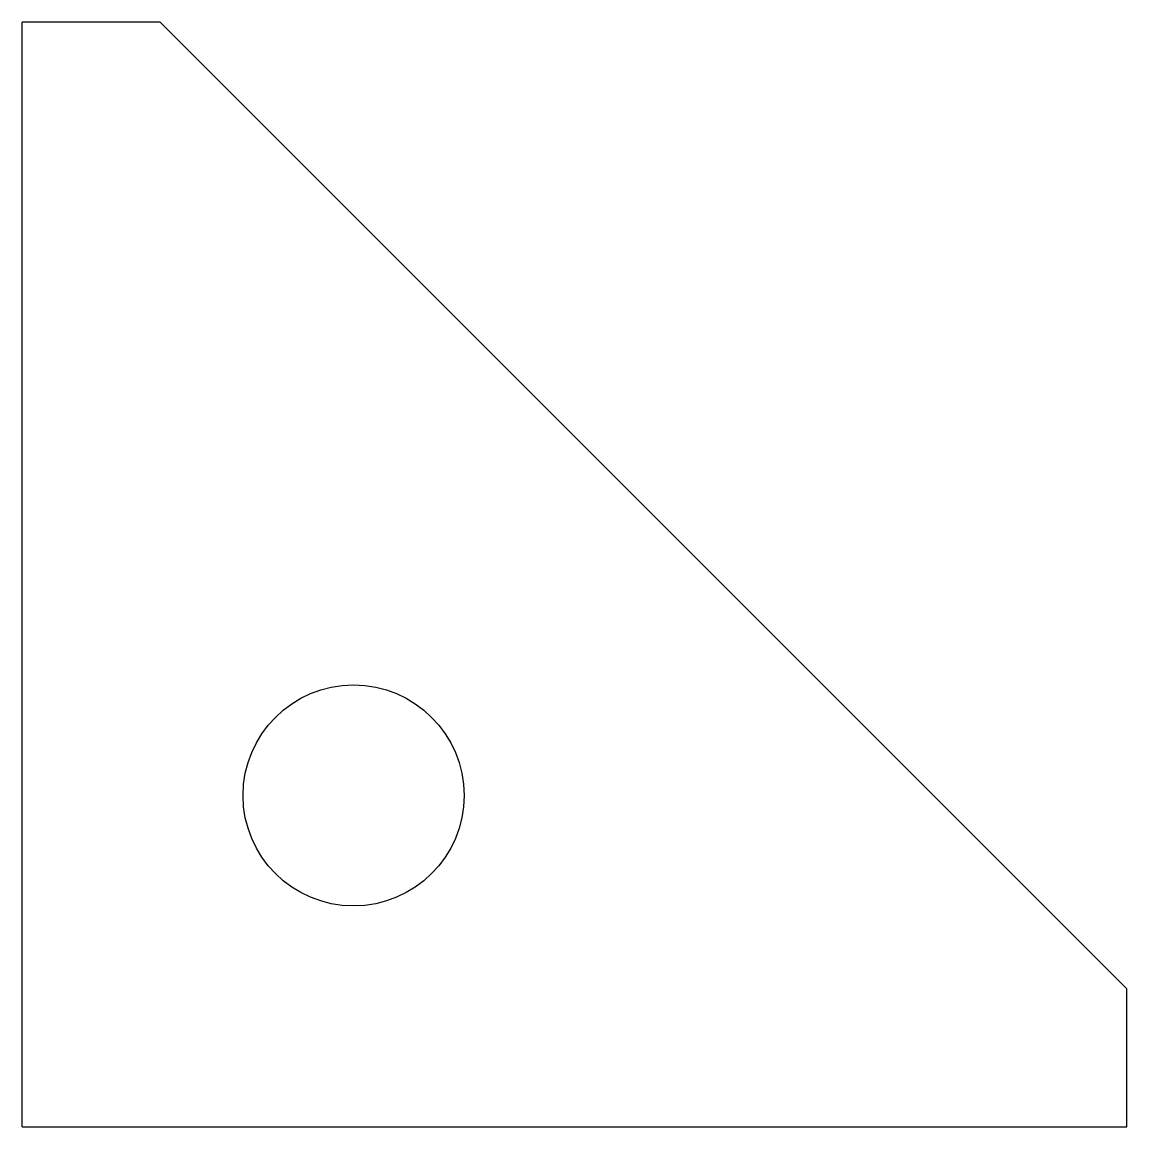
# Model space of a CAD drawing. Header units: millimetres. Extents: x 0 to 200, y 0 to 200.
import ezdxf

# ---------------------------------------------------------------- set-up
doc = ezdxf.new("R2010")
doc.units = ezdxf.units.MM

msp = doc.modelspace()

# ---------------------------------------------------------------- linework, layer by layer
for p, q in [((0, 0), (0, 200)), ((25, 200), (0, 200)), ((200, 25), (25, 200)), ((200, 0), (200, 25)), ((0, 0), (200, 0))]:
    msp.add_line(p, q)
msp.add_circle((60, 60), 20)

doc.saveas('drawing.dxf')
